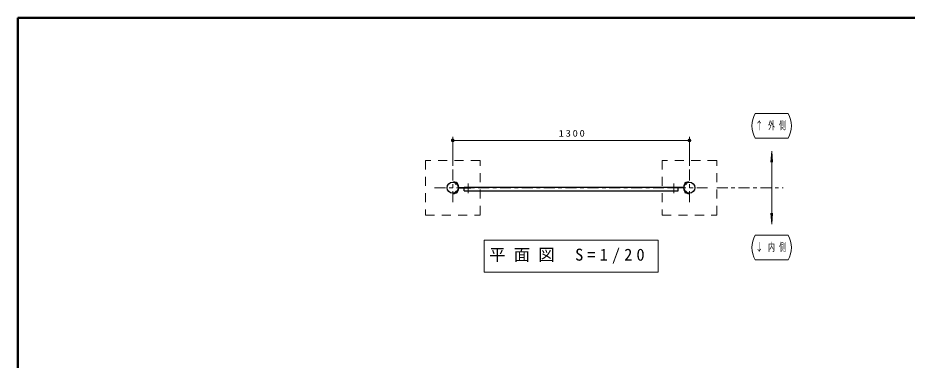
# Model space of a CAD drawing. Units: millimetres on the paper, scale 1:20. Extents: x -385 to 0, y 0 to 267.
# Drawn here: x -385 to -140.8, y 173 to 267 of the extents above; entities that cross this region are included whole.
import ezdxf

# ---------------------------------------------------------------- set-up
doc = ezdxf.new("R2010")
doc.units = ezdxf.units.MM
doc.linetypes.add('USER1', pattern=[4.5, 2.5, -2])
doc.linetypes.add('USER2', pattern=[6, 3, -1, 1, -1])
doc.layers.add('LY_1', color=7, linetype='Continuous', lineweight=13)
doc.styles.add('ＭＳ ゴシック', font='')
doc.styles.get('ＭＳ ゴシック').set_extended_font_data('MS Gothic')

# ---------------------------------------------------------------- blocks, each defined once
blk = doc.blocks.new('filled_dot')
at = {"color": 0, "linetype": 'Continuous', "lineweight": -2, "const_width": 1.25}
blk.add_lwpolyline([(-0.625, 0, 1), (0.625, 0, 1)], format="xyb", close=True, dxfattribs=at)

msp = doc.modelspace()

# ---------------------------------------------------------------- linework, layer by layer
at = {"layer": 'LY_1', "lineweight": 50}
for p, q in [((0, 267), (-385, 267)), ((-385, 267), (-385, 0))]:
    msp.add_line(p, q, dxfattribs=at)
at = {"layer": 'LY_1'}
for p, q in [((-182.49, 240.745), (-173.49, 240.745)), ((-265.572, 226.361), (-265.572, 234.336)), ((-265.572, 233.336), (-200.572, 233.336)), ((-200.572, 226.361), (-200.572, 234.336)), ((-182.49, 233.945), (-173.49, 233.945)), ((-177.99, 230.361), (-178.252, 227.372)), ((-177.99, 230.361), (-177.729, 227.372)), ((-177.99, 220.361), (-177.99, 230.361)), ((-177.99, 220.361), (-177.99, 210.361)), ((-177.99, 210.361), (-178.252, 213.349)), ((-177.99, 210.361), (-177.729, 213.349)), ((-256.972, 205.967), (-256.972, 197.167)), ((-209.172, 205.967), (-256.972, 205.967)), ((-209.172, 197.167), (-209.172, 205.967)), ((-182.49, 207.313), (-173.49, 207.313)), ((-182.49, 200.513), (-173.49, 200.513)), ((-256.972, 197.167), (-209.172, 197.167))]:
    msp.add_line(p, q, dxfattribs=at)
at = {"layer": 'LY_1', "linetype": 'USER1'}
for p, q in [((-258.072, 227.861), (-273.072, 227.861)), ((-273.072, 227.861), (-273.072, 212.861)), ((-258.072, 212.861), (-258.072, 227.861)), ((-193.072, 227.861), (-208.072, 227.861)), ((-208.072, 227.861), (-208.072, 212.861)), ((-193.072, 212.861), (-193.072, 227.861)), ((-273.072, 212.861), (-258.072, 212.861)), ((-208.072, 212.861), (-193.072, 212.861))]:
    msp.add_line(p, q, dxfattribs=at)
at = {"layer": 'LY_1', "linetype": 'USER2'}
for p, q in [((-265.572, 225.361), (-265.572, 215.361)), ((-200.572, 225.361), (-200.572, 215.361)), ((-270.572, 220.361), (-195.572, 220.361)), ((-264.801, 221.279), (-264.31, 221.865)), ((-261.322, 221.491), (-261.322, 218.831)), ((-204.822, 221.491), (-204.822, 218.831)), ((-201.343, 221.279), (-201.834, 221.865)), ((-193.072, 220.361), (-174.811, 220.361)), ((-264.801, 219.442), (-264.31, 218.857)), ((-201.343, 219.442), (-201.834, 218.857))]:
    msp.add_line(p, q, dxfattribs=at)
at = {"layer": 'LY_1', "lineweight": 25}
for p, q in [((-265.309, 221.85), (-265.282, 222.008)), ((-263.907, 220.281), (-260.572, 220.281)), ((-263.899, 220.441), (-260.572, 220.441)), ((-262.447, 219.531), (-262.447, 220.481)), ((-262.447, 220.481), (-203.697, 220.481)), ((-260.572, 220.441), (-260.572, 220.281)), ((-205.572, 220.441), (-205.572, 220.281)), ((-202.244, 220.441), (-205.572, 220.441)), ((-202.237, 220.281), (-205.572, 220.281)), ((-203.697, 219.531), (-203.697, 220.481)), ((-200.835, 221.85), (-200.862, 222.008)), ((-265.309, 218.871), (-265.282, 218.714)), ((-262.447, 219.531), (-203.697, 219.531)), ((-200.835, 218.871), (-200.862, 218.714))]:
    msp.add_line(p, q, dxfattribs=at)
for centre in [(-265.572, 220.361), (-200.572, 220.361)]:
    msp.add_circle(centre, 1.512, dxfattribs=at)
at = {"layer": 'LY_1'}
for centre, start, end in [((-176.601, 237.345), 150, 210), ((-179.379, 237.345), 330, 30), ((-176.601, 203.913), 150, 210), ((-179.379, 203.913), 330, 30)]:
    msp.add_arc(centre, 6.8, start, end, dxfattribs=at)
at = {"layer": 'LY_1', "lineweight": 25}
for centre, start, end in [((-265.572, 220.361), 280, 80), ((-200.572, 220.361), 100, 260)]:
    msp.add_arc(centre, 1.673, start, end, dxfattribs=at)

# ---------------------------------------------------------------- block references
at = {"layer": 'LY_1', "xscale": 0.4, "yscale": 0.4}
msp.add_blockref('filled_dot', (-265.572, 233.336), dxfattribs=at)
at = {"layer": 'LY_1', "xscale": 0.4, "yscale": 0.4, "rotation": 180}
msp.add_blockref('filled_dot', (-200.572, 233.336), dxfattribs=at)

# ---------------------------------------------------------------- texts
at = {"layer": 'LY_1', "style": 'ＭＳ ゴシック'}
for s, insert, char_height, attachment_point in [('\\T1.64;\\W0.6;↑外側', (-182.49, 237.345), 2.199, 4), ('\\T1.33;\\W1.15;1300', (-232.651, 234.336), 1.833, 8), ('\\T1.64;\\W0.6;↓内側', (-182.49, 203.913), 2.199, 4), ('\\T1.5;平面図\\~S=1/20', (-255.572, 201.567), 3.299, 4)]:
    msp.add_mtext(s, dxfattribs=dict(at, insert=insert, char_height=char_height, attachment_point=attachment_point))

doc.saveas('drawing.dxf')
